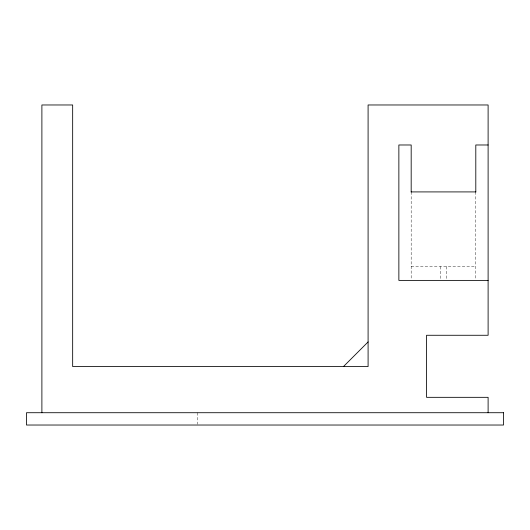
<?xml version="1.0" encoding="UTF-8"?>
<svg xmlns="http://www.w3.org/2000/svg" width="530" height="530" viewBox="0 0 530 530"><rect width="100%" height="100%" fill="white"/><g stroke="black" fill="none" stroke-linecap="round" stroke-linejoin="round"><path stroke-width="0.4" stroke-dasharray="2.65 1.99" d="M411.181 266.537L475.801 266.537M475.801 191.913L475.801 279.575M446.565 266.537L446.565 279.575M440.41 266.537L440.41 279.575M411.181 191.913L411.181 279.575M197.604 412.718L197.604 424.205"/><path stroke-width="0.79" d="M343.473 366.555L368.092 341.936M488.11 144.982L475.801 144.982L475.801 192.118M411.181 191.913L475.801 191.913M488.11 280.39L398.865 280.39L398.865 144.982L411.181 144.982L411.181 192.118M488.11 412.718L488.11 397.328L426.564 397.328L426.564 335.271L488.11 335.271L488.11 104.973L368.092 104.973L368.092 366.555L72.663 366.555L72.663 104.973L41.89 104.973L41.89 412.718M503.5 412.718L26.5 412.718L26.5 425.027L503.5 425.027L503.5 412.718"/></g></svg>
